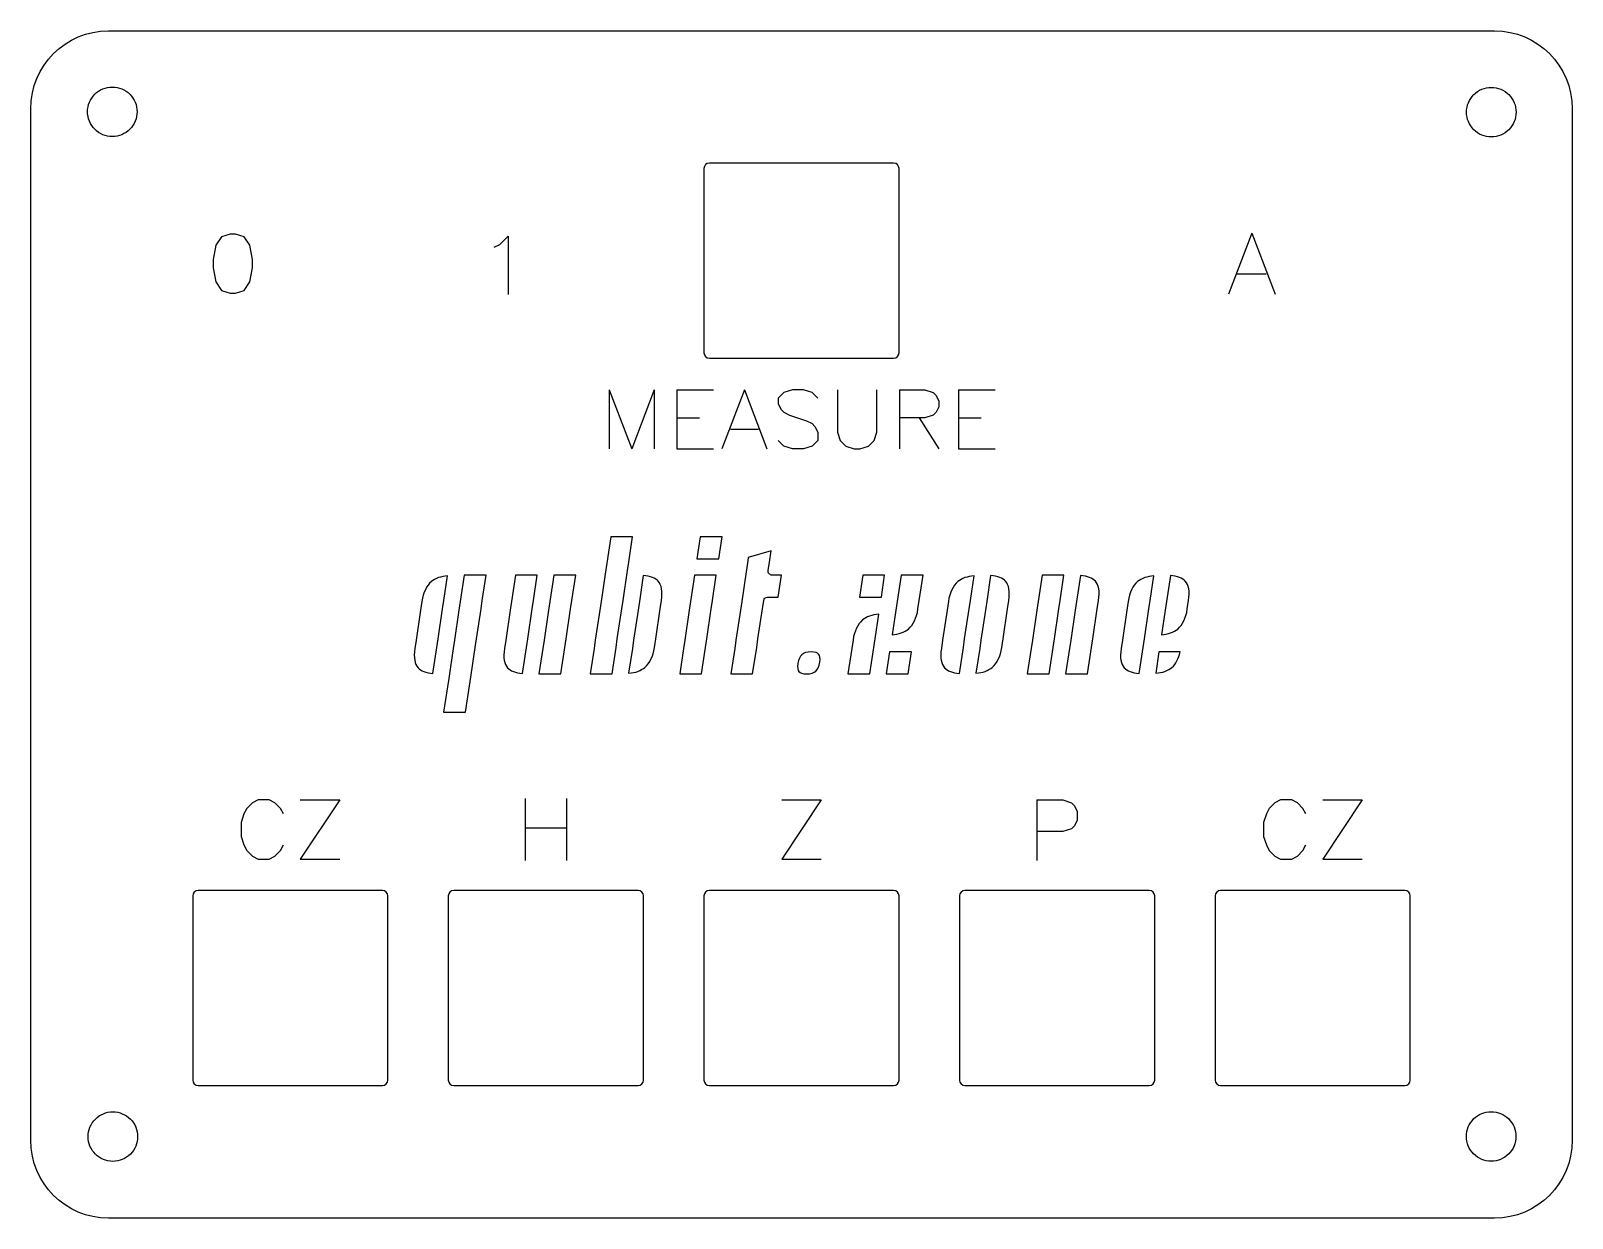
# Model space of a CAD drawing. Extents: x 0 to 99.6, y 0 to 76.7.
import ezdxf

# ---------------------------------------------------------------- set-up
doc = ezdxf.new("R2010")
doc.units = 0
doc.layers.get('0').update_dxf_attribs({"true_color": 0xffffff})

msp = doc.modelspace()

# ---------------------------------------------------------------- linework, layer by layer
at = {"color": 1, "true_color": 0xff0000}
for p, q in [((5.025, 76.7), (94.534, 76.7)), ((5.025, 76.7), (5.025, 76.7)), ((0, 5.033), (0, 71.667)), ((6.863, 71.469), (6.863, 71.469)), ((95.936, 71.446), (95.936, 71.446)), ((99.559, 71.667), (99.559, 5.033)), ((55.73, 68.161), (43.829, 68.161)), ((43.829, 55.555), (55.73, 55.555)), ((38.87, 44.021), (37.461, 44.021)), ((37.461, 44.021), (37.461, 44.021)), ((38.627, 42.383), (38.87, 44.021)), ((43.242, 44.021), (43.027, 42.6)), ((44.652, 44.021), (43.242, 44.021)), ((44.437, 42.6), (44.652, 44.021)), ((47.818, 43.104), (46.343, 42.672)), ((47.711, 42.383), (47.818, 43.104)), ((47.818, 43.104), (47.818, 43.104)), ((37.206, 42.308), (37.124, 41.757)), ((38.252, 39.904), (38.544, 41.833)), ((38.544, 41.833), (38.627, 42.383)), ((43.027, 42.6), (44.437, 42.6)), ((46.29, 42.308), (46.208, 41.757)), ((46.343, 42.672), (46.29, 42.309)), ((47.628, 41.833), (47.711, 42.383)), ((26.682, 39.903), (26.919, 41.499)), ((29.406, 41.541), (27.991, 41.541)), ((27.991, 41.541), (27.991, 41.541)), ((29.163, 39.903), (29.406, 41.541)), ((31.303, 41.541), (31.044, 39.828)), ((32.713, 41.541), (31.303, 41.541)), ((32.465, 39.904), (32.713, 41.541)), ((33.778, 41.541), (33.519, 39.828)), ((35.193, 41.541), (33.778, 41.541)), ((34.945, 39.904), (35.193, 41.541)), ((37.124, 41.757), (36.832, 39.828)), ((39.561, 41.51), (39.307, 39.828)), ((39.561, 41.51), (39.561, 41.51)), ((44.278, 41.541), (42.868, 41.541)), ((44.035, 39.903), (44.278, 41.541)), ((46.208, 41.757), (45.916, 39.828)), ((48.267, 40.12), (48.478, 41.541)), ((53.738, 41.541), (53.527, 40.12)), ((55.148, 41.541), (53.738, 41.541)), ((54.937, 40.12), (55.148, 41.541)), ((57.628, 41.541), (56.213, 41.541)), ((56.213, 41.541), (56.213, 41.541)), ((57.385, 39.903), (57.628, 41.541)), ((60.687, 39.904), (60.929, 41.499)), ((61.996, 41.51), (61.741, 39.828)), ((61.996, 41.51), (61.996, 41.51)), ((65.324, 41.541), (65.065, 39.828)), ((66.734, 41.541), (65.324, 41.541)), ((66.486, 39.904), (66.734, 41.541)), ((67.795, 41.51), (67.54, 39.828)), ((67.795, 41.51), (67.795, 41.51)), ((72.301, 39.903), (72.538, 41.499)), ((73.605, 41.51), (73.355, 39.828)), ((73.605, 41.51), (73.605, 41.51)), ((25.262, 39.828), (25.179, 39.277)), ((26.6, 39.352), (26.682, 39.903)), ((27.737, 39.828), (27.654, 39.277)), ((29.08, 39.352), (29.163, 39.903)), ((31.044, 39.828), (30.961, 39.277)), ((32.382, 39.352), (32.465, 39.904)), ((33.519, 39.828), (33.436, 39.277)), ((34.862, 39.352), (34.945, 39.904)), ((36.832, 39.828), (36.749, 39.277)), ((38.17, 39.352), (38.252, 39.904)), ((39.307, 39.828), (39.224, 39.277)), ((40.65, 39.352), (40.733, 39.904)), ((42.614, 39.828), (42.531, 39.277)), ((43.952, 39.352), (44.035, 39.903)), ((45.916, 39.828), (45.833, 39.277)), ((47.254, 39.352), (47.336, 39.904)), ((47.588, 40.12), (48.267, 40.12)), ((53.527, 40.12), (54.937, 40.12)), ((55.959, 39.828), (55.876, 39.277)), ((57.302, 39.352), (57.385, 39.903)), ((59.266, 39.828), (59.183, 39.277)), ((60.604, 39.352), (60.687, 39.904)), ((61.741, 39.828), (61.658, 39.277)), ((63.085, 39.352), (63.167, 39.904)), ((65.065, 39.828), (64.982, 39.277)), ((66.403, 39.352), (66.486, 39.904)), ((67.54, 39.828), (67.457, 39.277)), ((68.883, 39.352), (68.966, 39.904)), ((70.88, 39.828), (70.797, 39.277)), ((72.218, 39.352), (72.301, 39.903)), ((73.355, 39.828), (73.272, 39.277)), ((74.699, 39.352), (74.781, 39.903)), ((74.781, 39.903), (74.781, 39.904)), ((25.179, 39.277), (24.887, 37.347)), ((26.307, 37.423), (26.6, 39.352)), ((27.654, 39.277), (27.362, 37.347)), ((28.788, 37.423), (29.08, 39.352)), ((30.961, 39.277), (30.675, 37.348)), ((33.436, 39.277), (33.149, 37.348)), ((36.749, 39.277), (36.462, 37.348)), ((39.224, 39.277), (38.937, 37.348)), ((40.363, 37.422), (40.65, 39.352)), ((42.531, 39.277), (42.239, 37.347)), ((43.66, 37.423), (43.952, 39.352)), ((45.833, 39.277), (45.546, 37.348)), ((46.967, 37.422), (47.254, 39.352)), ((54.53, 37.423), (54.772, 39.019)), ((54.772, 39.019), (54.772, 39.019)), ((55.876, 39.277), (55.634, 37.681)), ((59.183, 39.277), (58.897, 37.348)), ((61.658, 39.277), (61.372, 37.348)), ((62.798, 37.422), (63.085, 39.352)), ((64.982, 39.277), (64.695, 37.348)), ((67.457, 39.277), (67.17, 37.348)), ((70.797, 39.277), (70.505, 37.347)), ((71.926, 37.423), (72.218, 39.352)), ((73.272, 39.277), (73.031, 37.681)), ((24.887, 37.347), (24.804, 36.796)), ((25.975, 35.189), (26.225, 36.871)), ((26.225, 36.872), (26.307, 37.423)), ((27.362, 37.347), (27.279, 36.797)), ((28.705, 36.872), (28.788, 37.423)), ((30.675, 37.347), (30.592, 36.796)), ((31.758, 35.189), (32.013, 36.872)), ((32.013, 36.872), (32.095, 37.422)), ((33.149, 37.347), (33.067, 36.796)), ((34.234, 35.159), (34.493, 36.872)), ((34.493, 36.872), (34.576, 37.422)), ((36.462, 37.347), (36.38, 36.796)), ((37.541, 35.159), (37.8, 36.872)), ((37.8, 36.872), (37.883, 37.422)), ((38.937, 37.347), (38.855, 36.796)), ((40.281, 36.872), (40.363, 37.422)), ((42.239, 37.347), (42.156, 36.797)), ((43.323, 35.159), (43.577, 36.871)), ((43.577, 36.872), (43.66, 37.423)), ((45.546, 37.347), (45.464, 36.796)), ((46.625, 35.159), (46.884, 36.872)), ((46.884, 36.872), (46.967, 37.422)), ((53.109, 37.347), (53.026, 36.797)), ((54.193, 35.159), (54.447, 36.871)), ((54.447, 36.872), (54.53, 37.423)), ((58.897, 37.347), (58.814, 36.796)), ((59.98, 35.189), (60.235, 36.872)), ((60.235, 36.872), (60.317, 37.422)), ((61.372, 37.347), (61.289, 36.796)), ((62.715, 36.872), (62.798, 37.422)), ((64.695, 37.347), (64.613, 36.796)), ((65.775, 35.159), (66.034, 36.872)), ((66.034, 36.872), (66.116, 37.422)), ((67.17, 37.347), (67.088, 36.796)), ((68.255, 35.159), (68.514, 36.872)), ((68.514, 36.872), (68.597, 37.422)), ((70.505, 37.347), (70.423, 36.796)), ((71.593, 35.189), (71.843, 36.871)), ((71.843, 36.872), (71.926, 37.423)), ((27.279, 36.797), (26.992, 34.868)), ((33.067, 36.796), (32.819, 35.159)), ((36.38, 36.796), (36.132, 35.159)), ((38.855, 36.796), (38.613, 35.2)), ((42.156, 36.797), (41.913, 35.159)), ((45.464, 36.796), (45.216, 35.159)), ((50.394, 36.58), (50.394, 36.58)), ((53.026, 36.797), (52.783, 35.159)), ((55.469, 36.58), (55.258, 35.159)), ((56.884, 36.58), (55.469, 36.58)), ((56.673, 35.159), (56.884, 36.58)), ((61.289, 36.796), (61.047, 35.2)), ((64.613, 36.796), (64.365, 35.159)), ((67.088, 36.796), (66.84, 35.159)), ((72.865, 36.58), (72.661, 35.2)), ((74.24, 36.58), (72.865, 36.58)), ((26.992, 34.867), (26.91, 34.316)), ((28.336, 34.391), (28.419, 34.942)), ((32.819, 35.159), (34.234, 35.159)), ((36.132, 35.159), (37.541, 35.159)), ((41.913, 35.159), (43.323, 35.159)), ((45.216, 35.159), (46.625, 35.159)), ((52.783, 35.159), (54.193, 35.159)), ((55.258, 35.159), (56.673, 35.159)), ((64.365, 35.159), (65.775, 35.159)), ((66.84, 35.159), (68.255, 35.159)), ((26.91, 34.316), (26.662, 32.678)), ((28.077, 32.678), (28.336, 34.391)), ((26.662, 32.678), (28.077, 32.678)), ((22.71, 21.171), (10.809, 21.171)), ((39.22, 21.171), (27.32, 21.171)), ((55.73, 21.171), (43.829, 21.171)), ((72.24, 21.171), (60.34, 21.171)), ((88.751, 21.171), (76.849, 21.171)), ((10.809, 8.564), (22.71, 8.564)), ((43.829, 8.564), (55.73, 8.564)), ((60.34, 8.564), (72.24, 8.564)), ((76.849, 8.564), (88.751, 8.564)), ((6.898, 5.269), (6.898, 5.269)), ((95.927, 5.278), (95.927, 5.278)), ((94.534, 0), (5.025, 0))]:
    msp.add_line(p, q, dxfattribs=at)
at = {"color": 7, "true_color": 0xffffff}
for p, q in [((11.958, 62.844), (11.776, 61.935)), ((12.321, 63.39), (11.958, 62.844)), ((12.867, 63.572), (12.321, 63.39)), ((13.23, 63.572), (12.867, 63.572)), ((13.776, 63.39), (13.23, 63.572)), ((14.139, 62.844), (13.776, 63.39)), ((14.321, 61.935), (14.139, 62.844)), ((29.931, 62.725), (30.292, 62.905)), ((30.292, 62.905), (30.832, 63.445)), ((30.832, 63.445), (30.832, 59.663)), ((78.866, 63.629), (77.368, 59.696)), ((78.866, 63.629), (80.365, 59.696)), ((11.776, 61.935), (11.776, 61.39)), ((14.321, 61.39), (14.321, 61.935)), ((11.776, 61.39), (11.958, 60.481)), ((14.139, 60.481), (14.321, 61.39)), ((77.93, 61.007), (79.803, 61.007)), ((11.958, 60.481), (12.321, 59.935)), ((12.321, 59.935), (12.867, 59.753)), ((12.867, 59.753), (13.23, 59.753)), ((13.23, 59.753), (13.776, 59.935)), ((13.776, 59.935), (14.139, 60.481)), ((37.36, 53.511), (37.36, 49.693)), ((37.36, 53.511), (38.815, 49.693)), ((40.271, 53.511), (38.815, 49.693)), ((40.271, 53.511), (40.271, 49.693)), ((41.727, 53.511), (41.727, 49.693)), ((41.727, 53.511), (44.093, 53.511)), ((46.095, 53.511), (44.639, 49.693)), ((46.095, 53.511), (47.55, 49.693)), ((48.642, 53.329), (48.278, 52.966)), ((48.278, 52.966), (48.278, 52.602)), ((49.188, 53.511), (48.642, 53.329)), ((49.916, 53.511), (49.188, 53.511)), ((50.462, 53.329), (49.916, 53.511)), ((50.826, 52.966), (50.462, 53.329)), ((52.1, 53.511), (52.1, 50.784)), ((54.648, 50.784), (54.648, 53.511)), ((56.103, 53.511), (56.103, 49.693)), ((56.103, 53.511), (57.741, 53.511)), ((57.741, 53.511), (58.287, 53.329)), ((58.287, 53.329), (58.469, 53.147)), ((58.469, 53.147), (58.651, 52.784)), ((58.651, 52.784), (58.651, 52.42)), ((59.925, 53.511), (59.925, 49.693)), ((59.925, 53.511), (62.291, 53.511)), ((48.278, 52.602), (48.46, 52.238)), ((48.46, 52.238), (48.642, 52.057)), ((48.642, 52.057), (49.006, 51.875)), ((49.006, 51.875), (50.098, 51.511)), ((58.287, 51.875), (57.741, 51.693)), ((58.469, 52.057), (58.287, 51.875)), ((58.651, 52.42), (58.469, 52.057)), ((41.727, 51.693), (43.183, 51.693)), ((45.185, 50.966), (47.005, 50.966)), ((50.098, 51.511), (50.462, 51.329)), ((50.462, 51.329), (50.644, 51.147)), ((50.644, 51.147), (50.826, 50.784)), ((50.826, 50.784), (50.826, 50.238)), ((52.1, 50.784), (52.282, 50.238)), ((54.466, 50.238), (54.648, 50.784)), ((57.741, 51.693), (56.103, 51.693)), ((57.377, 51.693), (58.651, 49.693)), ((59.925, 51.693), (61.381, 51.693)), ((48.642, 49.875), (48.278, 50.238)), ((49.188, 49.693), (48.642, 49.875)), ((50.462, 49.875), (49.916, 49.693)), ((50.826, 50.238), (50.462, 49.875)), ((52.282, 50.238), (52.646, 49.875)), ((52.646, 49.875), (53.192, 49.693)), ((53.556, 49.693), (54.102, 49.875)), ((54.102, 49.875), (54.466, 50.238)), ((41.727, 49.693), (44.093, 49.693)), ((49.916, 49.693), (49.188, 49.693)), ((53.192, 49.693), (53.556, 49.693)), ((59.925, 49.693), (62.291, 49.693)), ((14.677, 27.019), (14.313, 26.837)), ((15.404, 27.019), (14.677, 27.019)), ((15.767, 26.837), (15.404, 27.019)), ((19.949, 27.019), (17.404, 23.201)), ((17.404, 27.019), (19.949, 27.019)), ((31.937, 27.11), (31.937, 23.11)), ((34.603, 27.11), (34.603, 23.11)), ((51.052, 27.019), (48.507, 23.201)), ((48.507, 27.019), (51.052, 27.019)), ((64.988, 27.017), (64.988, 23.11)), ((64.988, 27.017), (66.662, 27.017)), ((66.662, 27.017), (67.22, 26.831)), ((80.717, 27.019), (80.353, 26.837)), ((81.444, 27.019), (80.717, 27.019)), ((81.808, 26.837), (81.444, 27.019)), ((85.989, 27.019), (83.444, 23.201)), ((83.444, 27.019), (85.989, 27.019)), ((13.767, 26.11), (13.586, 25.564)), ((13.949, 26.473), (13.767, 26.11)), ((14.313, 26.837), (13.949, 26.473)), ((16.131, 26.473), (15.767, 26.837)), ((16.313, 26.11), (16.131, 26.473)), ((67.22, 26.831), (67.406, 26.645)), ((67.406, 26.645), (67.592, 26.273)), ((67.592, 26.273), (67.592, 25.714)), ((79.808, 26.11), (79.626, 25.564)), ((79.989, 26.473), (79.808, 26.11)), ((80.353, 26.837), (79.989, 26.473)), ((82.171, 26.473), (81.808, 26.837)), ((82.353, 26.11), (82.171, 26.473)), ((13.586, 25.564), (13.586, 24.655)), ((31.937, 25.205), (34.603, 25.205)), ((66.662, 24.97), (64.988, 24.97)), ((67.22, 25.156), (66.662, 24.97)), ((67.406, 25.342), (67.22, 25.156)), ((67.592, 25.714), (67.406, 25.342)), ((79.626, 25.564), (79.626, 24.655)), ((13.586, 24.655), (13.767, 24.11)), ((13.767, 24.11), (13.949, 23.746)), ((16.131, 23.746), (16.313, 24.11)), ((79.626, 24.655), (79.808, 24.11)), ((79.808, 24.11), (79.989, 23.746)), ((82.171, 23.746), (82.353, 24.11)), ((13.949, 23.746), (14.313, 23.383)), ((14.313, 23.383), (14.677, 23.201)), ((14.677, 23.201), (15.404, 23.201)), ((15.404, 23.201), (15.767, 23.383)), ((15.767, 23.383), (16.131, 23.746)), ((17.404, 23.201), (19.949, 23.201)), ((48.507, 23.201), (51.052, 23.201)), ((79.989, 23.746), (80.353, 23.383)), ((80.353, 23.383), (80.717, 23.201)), ((80.717, 23.201), (81.444, 23.201)), ((81.444, 23.201), (81.808, 23.383)), ((81.808, 23.383), (82.171, 23.746)), ((83.444, 23.201), (85.989, 23.201))]:
    msp.add_line(p, q, dxfattribs=at)
at = {"color": 1, "true_color": 0xff0000}
for points in [[(0, 71.667), (0, 74.455), (2.241, 76.7), (5.025, 76.7)], [(94.534, 76.7), (97.318, 76.7), (99.559, 74.455), (99.559, 71.667)], [(4.131, 72.601), (4.431, 72.901), (4.838, 73.069), (5.263, 73.069)], [(5.263, 73.069), (5.687, 73.069), (6.094, 72.901), (6.394, 72.601)], [(93.205, 72.577), (93.505, 72.877), (93.912, 73.046), (94.336, 73.046)], [(94.336, 73.046), (94.761, 73.046), (95.168, 72.877), (95.468, 72.577)], [(3.663, 71.469), (3.663, 71.894), (3.831, 72.3), (4.131, 72.601)], [(6.394, 72.601), (6.694, 72.3), (6.863, 71.894), (6.863, 71.469)], [(92.736, 71.446), (92.736, 71.87), (92.905, 72.277), (93.205, 72.577)], [(95.468, 72.577), (95.768, 72.277), (95.936, 71.87), (95.936, 71.446)], [(4.131, 70.338), (3.831, 70.638), (3.663, 71.045), (3.663, 71.469)], [(6.863, 71.469), (6.863, 71.045), (6.694, 70.638), (6.394, 70.338)], [(93.205, 70.314), (92.905, 70.614), (92.736, 71.021), (92.736, 71.446)], [(95.936, 71.446), (95.936, 71.021), (95.768, 70.614), (95.468, 70.314)], [(5.263, 69.869), (4.838, 69.869), (4.431, 70.038), (4.131, 70.338)], [(6.394, 70.338), (6.094, 70.038), (5.687, 69.869), (5.263, 69.869)], [(94.336, 69.846), (93.912, 69.846), (93.505, 70.014), (93.205, 70.314)], [(95.468, 70.314), (95.168, 70.014), (94.761, 69.846), (94.336, 69.846)], [(43.829, 68.161), (43.634, 68.161), (43.477, 68.003), (43.477, 67.808)], [(43.477, 67.808), (43.477, 67.808), (43.477, 55.907), (43.477, 55.907)], [(56.083, 67.808), (56.083, 68.003), (55.925, 68.161), (55.73, 68.161)], [(56.083, 55.907), (56.083, 55.907), (56.083, 67.808), (56.083, 67.808)], [(43.477, 55.907), (43.477, 55.713), (43.634, 55.555), (43.829, 55.555)], [(55.73, 55.555), (55.925, 55.555), (56.083, 55.713), (56.083, 55.907)], [(37.461, 44.021), (37.461, 44.021), (37.206, 42.309), (37.206, 42.309)], [(37.206, 42.309), (37.206, 42.309), (37.206, 42.308), (37.206, 42.308)], [(46.29, 42.309), (46.29, 42.309), (46.29, 42.308), (46.29, 42.308)], [(47.687, 41.629), (47.639, 41.685), (47.617, 41.76), (47.628, 41.833)], [(25.873, 41.121), (25.559, 40.848), (25.351, 40.431), (25.262, 39.829)], [(26.919, 41.499), (26.486, 41.454), (26.126, 41.342), (25.873, 41.121)], [(27.991, 41.541), (27.991, 41.541), (27.737, 39.828), (27.737, 39.828)], [(40.527, 41.148), (40.349, 41.359), (40.019, 41.475), (39.561, 41.51)], [(40.733, 39.904), (40.824, 40.506), (40.737, 40.902), (40.527, 41.148)], [(42.868, 41.541), (42.868, 41.541), (42.614, 39.828), (42.614, 39.828)], [(47.88, 41.541), (47.806, 41.541), (47.735, 41.573), (47.687, 41.629)], [(48.478, 41.541), (48.478, 41.541), (47.88, 41.541), (47.88, 41.541)], [(56.213, 41.541), (56.213, 41.541), (55.959, 39.828), (55.959, 39.828)], [(59.881, 41.121), (59.567, 40.847), (59.357, 40.43), (59.266, 39.828)], [(60.929, 41.499), (60.495, 41.454), (60.135, 41.342), (59.881, 41.121)], [(62.962, 41.148), (62.783, 41.359), (62.453, 41.475), (61.996, 41.51)], [(63.167, 39.904), (63.258, 40.506), (63.171, 40.902), (62.962, 41.148)], [(68.761, 41.148), (68.582, 41.359), (68.252, 41.475), (67.795, 41.51)], [(68.966, 39.904), (69.057, 40.506), (68.97, 40.902), (68.761, 41.148)], [(71.491, 41.121), (71.178, 40.848), (70.97, 40.431), (70.88, 39.829)], [(72.538, 41.499), (72.104, 41.454), (71.744, 41.342), (71.491, 41.121)], [(74.572, 41.148), (74.392, 41.359), (74.062, 41.475), (73.605, 41.51)], [(74.781, 39.904), (74.871, 40.505), (74.782, 40.901), (74.572, 41.148)], [(25.262, 39.829), (25.262, 39.828), (25.262, 39.828), (25.262, 39.828)], [(27.737, 39.828), (27.737, 39.828), (27.737, 39.828), (27.737, 39.828)], [(42.614, 39.828), (42.614, 39.828), (42.614, 39.828), (42.614, 39.828)], [(47.336, 39.904), (47.355, 40.028), (47.462, 40.12), (47.588, 40.12)], [(55.959, 39.828), (55.959, 39.828), (55.959, 39.828), (55.959, 39.828)], [(70.88, 39.829), (70.88, 39.828), (70.88, 39.828), (70.88, 39.828)], [(73.355, 39.828), (73.355, 39.828), (73.355, 39.828), (73.355, 39.828)], [(32.095, 37.422), (32.095, 37.422), (32.382, 39.352), (32.382, 39.352)], [(32.382, 39.352), (32.382, 39.352), (32.382, 39.352), (32.382, 39.352)], [(34.576, 37.422), (34.576, 37.422), (34.862, 39.352), (34.862, 39.352)], [(34.862, 39.352), (34.862, 39.352), (34.862, 39.352), (34.862, 39.352)], [(37.883, 37.422), (37.883, 37.422), (38.17, 39.352), (38.17, 39.352)], [(38.17, 39.352), (38.17, 39.352), (38.17, 39.352), (38.17, 39.352)], [(40.65, 39.352), (40.65, 39.352), (40.65, 39.352), (40.65, 39.352)], [(47.254, 39.352), (47.254, 39.352), (47.254, 39.352), (47.254, 39.352)], [(54.772, 39.019), (54.338, 38.974), (53.978, 38.862), (53.724, 38.641)], [(56.686, 38.059), (57.001, 38.333), (57.211, 38.75), (57.302, 39.352)], [(60.317, 37.422), (60.317, 37.422), (60.604, 39.352), (60.604, 39.352)], [(60.604, 39.352), (60.604, 39.352), (60.604, 39.352), (60.604, 39.352)], [(63.085, 39.352), (63.085, 39.352), (63.085, 39.352), (63.085, 39.352)], [(66.116, 37.422), (66.116, 37.422), (66.403, 39.352), (66.403, 39.352)], [(66.403, 39.352), (66.403, 39.352), (66.403, 39.352), (66.403, 39.352)], [(68.597, 37.422), (68.597, 37.422), (68.883, 39.352), (68.883, 39.352)], [(68.883, 39.352), (68.883, 39.352), (68.883, 39.352), (68.883, 39.352)], [(74.082, 38.059), (74.397, 38.333), (74.607, 38.75), (74.699, 39.352)], [(53.724, 38.641), (53.41, 38.367), (53.2, 37.95), (53.109, 37.347)], [(55.634, 37.681), (56.07, 37.726), (56.431, 37.838), (56.686, 38.059)], [(73.031, 37.681), (73.466, 37.726), (73.827, 37.838), (74.082, 38.059)], [(26.225, 36.871), (26.225, 36.871), (26.225, 36.872), (26.225, 36.872)], [(28.419, 34.942), (28.419, 34.942), (28.705, 36.871), (28.705, 36.871)], [(28.705, 36.871), (28.705, 36.871), (28.705, 36.872), (28.705, 36.872)], [(30.675, 37.348), (30.675, 37.348), (30.675, 37.348), (30.675, 37.347)], [(33.149, 37.348), (33.149, 37.348), (33.149, 37.348), (33.149, 37.347)], [(36.462, 37.348), (36.462, 37.348), (36.462, 37.348), (36.462, 37.347)], [(38.937, 37.348), (38.937, 37.348), (38.937, 37.348), (38.937, 37.347)], [(39.664, 35.579), (39.979, 35.852), (40.19, 36.27), (40.281, 36.872)], [(43.577, 36.871), (43.577, 36.871), (43.577, 36.872), (43.577, 36.872)], [(45.546, 37.348), (45.546, 37.348), (45.546, 37.348), (45.546, 37.347)], [(54.447, 36.871), (54.447, 36.871), (54.447, 36.872), (54.447, 36.872)], [(58.897, 37.348), (58.897, 37.348), (58.897, 37.348), (58.897, 37.347)], [(61.372, 37.348), (61.372, 37.348), (61.372, 37.348), (61.372, 37.347)], [(62.099, 35.579), (62.414, 35.852), (62.624, 36.27), (62.715, 36.872)], [(64.695, 37.348), (64.695, 37.348), (64.695, 37.348), (64.695, 37.347)], [(67.17, 37.348), (67.17, 37.348), (67.17, 37.348), (67.17, 37.347)], [(71.843, 36.871), (71.843, 36.871), (71.843, 36.872), (71.843, 36.872)], [(24.804, 36.796), (24.715, 36.194), (24.803, 35.798), (25.012, 35.552)], [(30.592, 36.796), (30.501, 36.194), (30.588, 35.797), (30.796, 35.551)], [(49.806, 36.401), (49.677, 36.289), (49.584, 36.113), (49.543, 35.832)], [(50.394, 36.58), (50.116, 36.58), (49.935, 36.514), (49.806, 36.401)], [(50.888, 36.428), (50.814, 36.514), (50.673, 36.58), (50.394, 36.58)], [(50.699, 35.337), (50.829, 35.45), (50.922, 35.626), (50.963, 35.907)], [(50.963, 35.907), (51.005, 36.187), (50.961, 36.342), (50.888, 36.428)], [(58.814, 36.796), (58.723, 36.194), (58.81, 35.797), (59.019, 35.551)], [(70.423, 36.796), (70.333, 36.194), (70.422, 35.798), (70.631, 35.552)], [(73.711, 35.579), (73.966, 35.8), (74.131, 36.147), (74.24, 36.58)], [(25.012, 35.552), (25.191, 35.341), (25.52, 35.225), (25.975, 35.189)], [(26.992, 34.868), (26.992, 34.867), (26.992, 34.867), (26.992, 34.867)], [(30.796, 35.551), (30.974, 35.341), (31.302, 35.225), (31.758, 35.189)], [(38.613, 35.2), (39.048, 35.245), (39.41, 35.358), (39.664, 35.579)], [(49.543, 35.832), (49.501, 35.551), (49.545, 35.396), (49.618, 35.31)], [(49.618, 35.31), (49.69, 35.224), (49.83, 35.159), (50.107, 35.159)], [(50.107, 35.159), (50.386, 35.159), (50.57, 35.225), (50.699, 35.337)], [(59.019, 35.551), (59.197, 35.341), (59.525, 35.225), (59.98, 35.189)], [(61.047, 35.2), (61.483, 35.245), (61.844, 35.358), (62.099, 35.579)], [(70.631, 35.552), (70.809, 35.341), (71.138, 35.225), (71.593, 35.189)], [(72.661, 35.2), (73.096, 35.245), (73.457, 35.358), (73.711, 35.579)], [(10.809, 21.171), (10.615, 21.171), (10.457, 21.013), (10.457, 20.818)], [(23.063, 20.818), (23.063, 21.013), (22.905, 21.171), (22.71, 21.171)], [(27.32, 21.171), (27.125, 21.171), (26.967, 21.013), (26.967, 20.818)], [(39.573, 20.818), (39.573, 21.013), (39.415, 21.171), (39.22, 21.171)], [(43.829, 21.171), (43.634, 21.171), (43.477, 21.013), (43.477, 20.818)], [(56.083, 20.818), (56.083, 21.013), (55.925, 21.171), (55.73, 21.171)], [(60.34, 21.171), (60.145, 21.171), (59.987, 21.013), (59.987, 20.818)], [(72.593, 20.818), (72.593, 21.013), (72.435, 21.171), (72.24, 21.171)], [(76.849, 21.171), (76.654, 21.171), (76.496, 21.013), (76.496, 20.818)], [(89.103, 20.818), (89.103, 21.013), (88.945, 21.171), (88.751, 21.171)], [(10.457, 20.818), (10.457, 20.818), (10.457, 8.917), (10.457, 8.917)], [(23.063, 8.917), (23.063, 8.917), (23.063, 20.818), (23.063, 20.818)], [(26.967, 20.818), (26.967, 20.818), (26.967, 8.917), (26.967, 8.917)], [(39.573, 8.917), (39.573, 8.917), (39.573, 20.818), (39.573, 20.818)], [(43.477, 20.818), (43.477, 20.818), (43.477, 8.917), (43.477, 8.917)], [(56.083, 8.917), (56.083, 8.917), (56.083, 20.818), (56.083, 20.818)], [(59.987, 20.818), (59.987, 20.818), (59.987, 8.917), (59.987, 8.917)], [(72.593, 8.917), (72.593, 8.917), (72.593, 20.818), (72.593, 20.818)], [(76.496, 20.818), (76.496, 20.818), (76.496, 8.917), (76.496, 8.917)], [(89.103, 8.917), (89.103, 8.917), (89.103, 20.818), (89.103, 20.818)], [(10.457, 8.917), (10.457, 8.722), (10.615, 8.564), (10.809, 8.564)], [(22.71, 8.564), (22.905, 8.564), (23.063, 8.722), (23.063, 8.917)], [(26.967, 8.917), (26.967, 8.722), (27.125, 8.564), (27.32, 8.564)], [(27.32, 8.564), (27.32, 8.564), (39.22, 8.564), (39.22, 8.564)], [(39.22, 8.564), (39.415, 8.564), (39.573, 8.722), (39.573, 8.917)], [(43.477, 8.917), (43.477, 8.722), (43.634, 8.564), (43.829, 8.564)], [(55.73, 8.564), (55.925, 8.564), (56.083, 8.722), (56.083, 8.917)], [(59.987, 8.917), (59.987, 8.722), (60.145, 8.564), (60.34, 8.564)], [(72.24, 8.564), (72.435, 8.564), (72.593, 8.722), (72.593, 8.917)], [(76.496, 8.917), (76.496, 8.722), (76.654, 8.564), (76.849, 8.564)], [(88.751, 8.564), (88.945, 8.564), (89.103, 8.722), (89.103, 8.917)], [(3.698, 5.269), (3.698, 5.694), (3.867, 6.101), (4.167, 6.401)], [(4.167, 6.401), (4.467, 6.701), (4.874, 6.869), (5.298, 6.869)], [(5.298, 6.869), (5.723, 6.869), (6.129, 6.701), (6.43, 6.401)], [(6.43, 6.401), (6.73, 6.101), (6.898, 5.694), (6.898, 5.269)], [(92.727, 5.278), (92.727, 5.702), (92.896, 6.109), (93.196, 6.409)], [(93.196, 6.409), (93.496, 6.709), (93.903, 6.878), (94.327, 6.878)], [(94.327, 6.878), (94.751, 6.878), (95.158, 6.709), (95.458, 6.409)], [(95.458, 6.409), (95.759, 6.109), (95.927, 5.702), (95.927, 5.278)], [(5.025, 0), (2.241, 0), (0, 2.245), (0, 5.033)], [(4.167, 4.138), (3.867, 4.438), (3.698, 4.845), (3.698, 5.269)], [(6.898, 5.269), (6.898, 4.845), (6.73, 4.438), (6.43, 4.138)], [(93.196, 4.146), (92.896, 4.447), (92.727, 4.853), (92.727, 5.278)], [(99.559, 5.033), (99.559, 2.245), (97.318, 0), (94.534, 0)], [(95.927, 5.278), (95.927, 4.853), (95.759, 4.447), (95.458, 4.146)], [(5.298, 3.669), (4.874, 3.669), (4.467, 3.838), (4.167, 4.138)], [(6.43, 4.138), (6.129, 3.838), (5.723, 3.669), (5.298, 3.669)], [(94.327, 3.678), (93.903, 3.678), (93.496, 3.846), (93.196, 4.146)], [(95.458, 4.146), (95.158, 3.846), (94.751, 3.678), (94.327, 3.678)]]:
    msp.add_open_spline(points, degree=3, dxfattribs=at)

doc.saveas('drawing.dxf')
